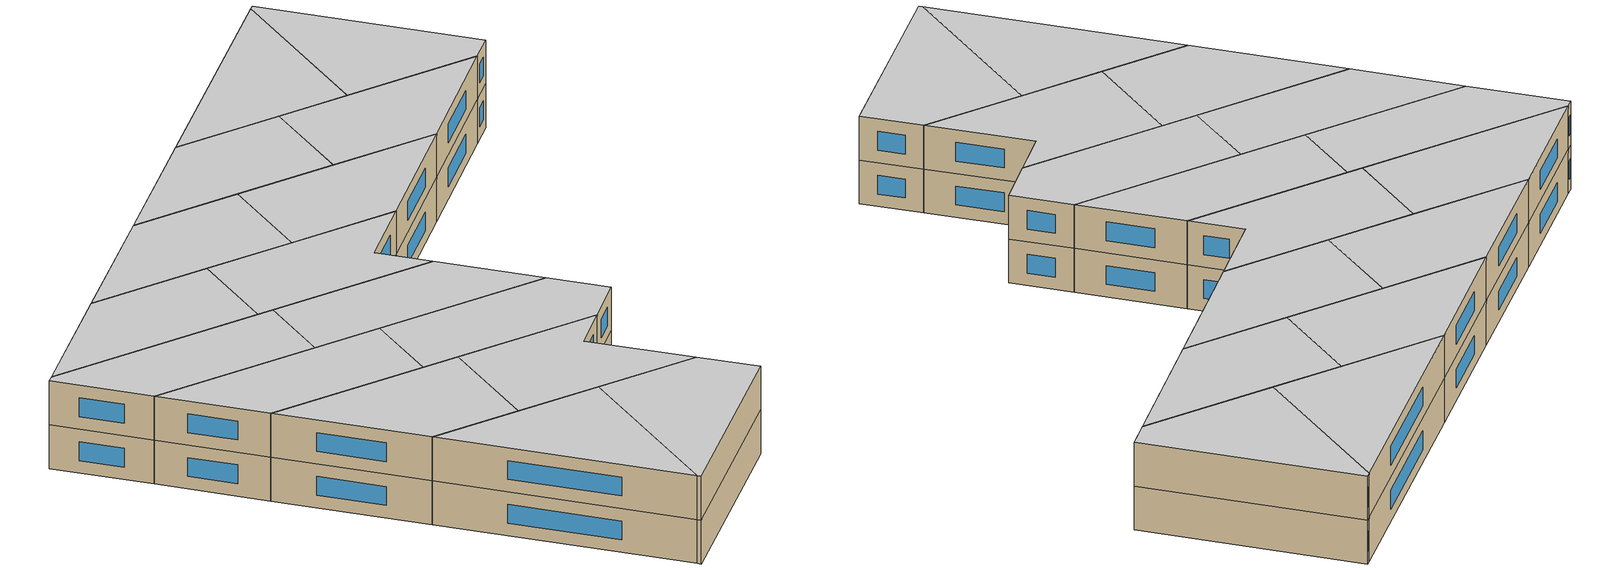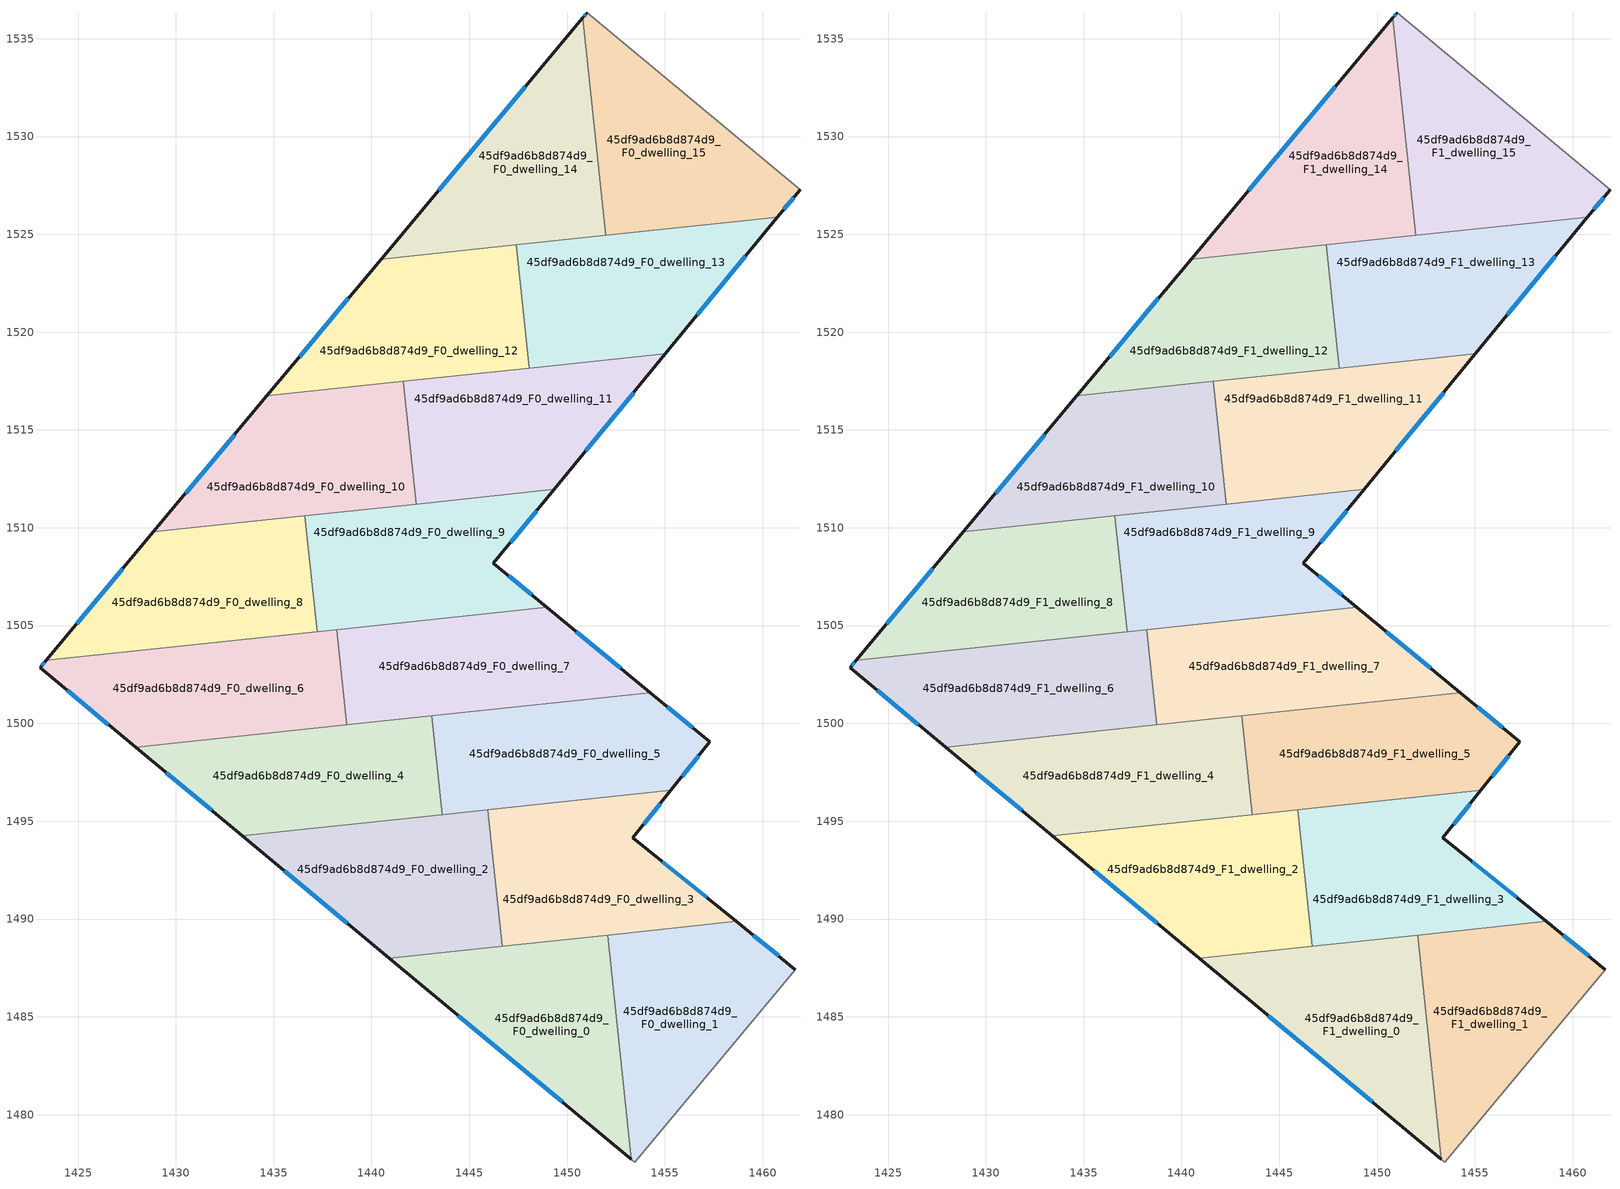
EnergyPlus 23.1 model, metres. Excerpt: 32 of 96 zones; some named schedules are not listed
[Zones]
45df9ad6b8d874d9_F0_dwelling_0
 floor ground (EU_floor_Construction): 1452.07,1489.18 1453.28,1477.71 1440.91,1488 z0
 wall outside (EU_wall_Construction): 1440.91,1488 1453.28,1477.71 z0:3
 wall to 45df9ad6b8d874d9_F0_dwelling_1 (EU_wall_Construction): 1453.28,1477.71 1452.07,1489.18 z0:3
 wall to 45df9ad6b8d874d9_F0_dwelling_2 (EU_wall_Construction): 1446.69,1488.61 1440.91,1488 z0:3
 wall to 45df9ad6b8d874d9_F0_dwelling_3 (EU_wall_Construction): 1452.07,1489.18 1446.69,1488.61 z0:3
 window (EU_Window_Construction): 1444.45,1485.06 1449.75,1480.65 z0.86:2.14
45df9ad6b8d874d9_F0_dwelling_1
 floor ground (EU_floor_Construction): 1461.67,1487.42 1453.46,1477.56 1453.28,1477.71 1452.07,1489.18 1458.65,1489.88 z0
 wall outside (EU_wall_Construction): 1461.67,1487.42 1458.65,1489.88 z0:3
 wall adiabatic (EU_wall_Construction): 1453.28,1477.71 1453.46,1477.56 1461.67,1487.42 z0:3
 wall to 45df9ad6b8d874d9_F0_dwelling_3 (EU_wall_Construction): 1458.65,1489.88 1452.07,1489.18 z0:3
 window (EU_Window_Construction): 1460.81,1488.12 1459.51,1489.17 z0.86:2.14
45df9ad6b8d874d9_F0_dwelling_10
 floor ground (EU_floor_Construction): 1441.63,1517.48 1442.3,1511.21 1428.85,1509.79 1434.66,1516.74 z0
 wall outside (EU_wall_Construction): 1434.66,1516.74 1428.85,1509.79 z0:3
 wall to 45df9ad6b8d874d9_F0_dwelling_11 (EU_wall_Construction): 1442.3,1511.21 1441.63,1517.48 z0:3
 wall to 45df9ad6b8d874d9_F0_dwelling_8 (EU_wall_Construction): 1428.85,1509.79 1436.59,1510.61 z0:3
 wall to 45df9ad6b8d874d9_F0_dwelling_12 (EU_wall_Construction): 1441.63,1517.48 1434.66,1516.74 z0:3
 wall to 45df9ad6b8d874d9_F0_dwelling_9 (EU_wall_Construction): 1436.59,1510.61 1442.3,1511.21 z0:3
 window (EU_Window_Construction): 1433,1514.75 1430.51,1511.78 z0.86:2.14
45df9ad6b8d874d9_F0_dwelling_11
 floor ground (EU_floor_Construction): 1455.02,1518.9 1449.33,1511.96 1442.3,1511.21 1441.63,1517.48 z0
 wall outside (EU_wall_Construction): 1449.33,1511.96 1455.02,1518.9 z0:3
 wall to 45df9ad6b8d874d9_F0_dwelling_9 (EU_wall_Construction): 1442.3,1511.21 1449.33,1511.96 z0:3
 wall to 45df9ad6b8d874d9_F0_dwelling_13 (EU_wall_Construction): 1455.02,1518.9 1448.06,1518.16 z0:3
 wall to 45df9ad6b8d874d9_F0_dwelling_12 (EU_wall_Construction): 1448.06,1518.16 1441.63,1517.48 z0:3
 window (EU_Window_Construction): 1450.96,1513.94 1453.4,1516.92 z0.86:2.14
45df9ad6b8d874d9_F0_dwelling_12
 floor ground (EU_floor_Construction): 1447.4,1524.46 1448.06,1518.16 1434.66,1516.74 1440.49,1523.73 z0
 wall outside (EU_wall_Construction): 1440.49,1523.73 1434.66,1516.74 z0:3
 wall to 45df9ad6b8d874d9_F0_dwelling_13 (EU_wall_Construction): 1448.06,1518.16 1447.4,1524.46 z0:3
 wall to 45df9ad6b8d874d9_F0_dwelling_14 (EU_wall_Construction): 1447.4,1524.46 1440.49,1523.73 z0:3
 window (EU_Window_Construction): 1438.82,1521.73 1436.32,1518.74 z0.86:2.14
45df9ad6b8d874d9_F0_dwelling_13
 floor ground (EU_floor_Construction): 1460.74,1525.87 1455.02,1518.9 1448.06,1518.16 1447.4,1524.46 z0
 wall outside (EU_wall_Construction): 1455.02,1518.9 1460.74,1525.87 z0:3
 wall to 45df9ad6b8d874d9_F0_dwelling_15 (EU_wall_Construction): 1460.74,1525.87 1451.98,1524.94 z0:3
 wall to 45df9ad6b8d874d9_F0_dwelling_14 (EU_wall_Construction): 1451.98,1524.94 1447.39,1524.46 z0:3
 window (EU_Window_Construction): 1456.66,1520.89 1459.11,1523.88 z0.86:2.14
45df9ad6b8d874d9_F0_dwelling_14
 floor ground (EU_floor_Construction): 1450.8,1536.08 1451.98,1524.94 1440.49,1523.73 z0
 wall outside (EU_wall_Construction): 1450.8,1536.08 1440.49,1523.73 z0:3
 wall to 45df9ad6b8d874d9_F0_dwelling_15 (EU_wall_Construction): 1451.98,1524.94 1450.8,1536.08 z0:3
 window (EU_Window_Construction): 1447.86,1532.55 1443.44,1527.25 z0.86:2.14
45df9ad6b8d874d9_F0_dwelling_15
 floor ground (EU_floor_Construction): 1461.91,1527.29 1460.74,1525.87 1451.98,1524.94 1450.8,1536.08 1451.02,1536.34 z0
 wall outside (EU_wall_Construction): 1451.02,1536.34 1450.8,1536.08 / 1460.74,1525.87 1461.91,1527.29 z0:3
 wall adiabatic (EU_wall_Construction): 1461.91,1527.29 1451.02,1536.34 z0:3
 window (EU_Window_Construction): 1450.96,1536.26 1450.87,1536.15 / 1461.08,1526.28 1461.57,1526.88 z0.86:2.14
45df9ad6b8d874d9_F0_dwelling_2
 floor ground (EU_floor_Construction): 1445.95,1495.59 1446.69,1488.61 1440.91,1488 1433.39,1494.25 z0
 wall outside (EU_wall_Construction): 1433.39,1494.25 1440.91,1488 z0:3
 wall to 45df9ad6b8d874d9_F0_dwelling_3 (EU_wall_Construction): 1446.69,1488.61 1445.95,1495.59 z0:3
 wall to 45df9ad6b8d874d9_F0_dwelling_4 (EU_wall_Construction): 1443.61,1495.34 1433.39,1494.25 z0:3
 wall to 45df9ad6b8d874d9_F0_dwelling_5 (EU_wall_Construction): 1445.95,1495.59 1443.61,1495.34 z0:3
 window (EU_Window_Construction): 1435.54,1492.47 1438.76,1489.79 z0.86:2.14
45df9ad6b8d874d9_F0_dwelling_3
 floor ground (EU_floor_Construction): 1455.31,1496.58 1453.36,1494.16 1458.65,1489.88 1446.69,1488.61 1445.95,1495.59 z0
 wall outside (EU_wall_Construction): 1458.65,1489.88 1453.36,1494.16 1455.31,1496.58 z0:3
 wall to 45df9ad6b8d874d9_F0_dwelling_5 (EU_wall_Construction): 1455.31,1496.58 1445.95,1495.59 z0:3
 window (EU_Window_Construction): 1457.14,1491.1 1454.87,1492.94 / 1453.92,1494.85 1454.75,1495.89 z0.86:2.14
45df9ad6b8d874d9_F0_dwelling_4
 floor ground (EU_floor_Construction): 1443.07,1500.38 1443.61,1495.34 1433.39,1494.25 1427.95,1498.78 z0
 wall outside (EU_wall_Construction): 1427.95,1498.78 1433.39,1494.25 z0:3
 wall to 45df9ad6b8d874d9_F0_dwelling_5 (EU_wall_Construction): 1443.61,1495.34 1443.07,1500.38 z0:3
 wall to 45df9ad6b8d874d9_F0_dwelling_6 (EU_wall_Construction): 1438.74,1499.92 1427.95,1498.78 z0:3
 wall to 45df9ad6b8d874d9_F0_dwelling_7 (EU_wall_Construction): 1443.07,1500.38 1438.74,1499.92 z0:3
 window (EU_Window_Construction): 1429.5,1497.49 1431.83,1495.55 z0.86:2.14
45df9ad6b8d874d9_F0_dwelling_5
 floor ground (EU_floor_Construction): 1457.3,1499.06 1455.31,1496.58 1443.61,1495.34 1443.07,1500.38 1454.26,1501.57 z0
 wall outside (EU_wall_Construction): 1455.31,1496.58 1457.3,1499.06 1454.26,1501.57 z0:3
 wall to 45df9ad6b8d874d9_F0_dwelling_7 (EU_wall_Construction): 1454.26,1501.57 1443.07,1500.38 z0:3
 window (EU_Window_Construction): 1456.43,1499.78 1455.13,1500.85 / 1455.88,1497.29 1456.73,1498.35 z0.86:2.14
45df9ad6b8d874d9_F0_dwelling_6
 floor ground (EU_floor_Construction): 1438.22,1504.79 1438.74,1499.92 1427.95,1498.78 1423.05,1502.85 1423.36,1503.22 z0
 wall outside (EU_wall_Construction): 1423.36,1503.22 1423.05,1502.85 1427.95,1498.78 z0:3
 wall to 45df9ad6b8d874d9_F0_dwelling_7 (EU_wall_Construction): 1438.74,1499.92 1438.22,1504.79 z0:3
 wall to 45df9ad6b8d874d9_F0_dwelling_8 (EU_wall_Construction): 1437.22,1504.69 1423.36,1503.22 z0:3
 wall to 45df9ad6b8d874d9_F0_dwelling_9 (EU_wall_Construction): 1438.22,1504.79 1437.22,1504.69 z0:3
 window (EU_Window_Construction): 1423.28,1503.11 1423.14,1502.96 / 1424.45,1501.69 1426.55,1499.94 z0.86:2.14
45df9ad6b8d874d9_F0_dwelling_7
 floor ground (EU_floor_Construction): 1454.26,1501.57 1438.74,1499.92 1438.22,1504.79 1448.97,1505.93 z0
 wall outside (EU_wall_Construction): 1454.26,1501.57 1448.97,1505.93 z0:3
 wall to 45df9ad6b8d874d9_F0_dwelling_9 (EU_wall_Construction): 1448.97,1505.93 1438.22,1504.79 z0:3
 window (EU_Window_Construction): 1452.75,1502.81 1450.48,1504.69 z0.86:2.14
45df9ad6b8d874d9_F0_dwelling_8
 floor ground (EU_floor_Construction): 1436.59,1510.61 1437.22,1504.69 1423.36,1503.22 1428.85,1509.79 z0
 wall outside (EU_wall_Construction): 1428.85,1509.79 1423.36,1503.22 z0:3
 wall to 45df9ad6b8d874d9_F0_dwelling_9 (EU_wall_Construction): 1437.22,1504.69 1436.59,1510.61 z0:3
 window (EU_Window_Construction): 1427.28,1507.91 1424.93,1505.1 z0.86:2.14
45df9ad6b8d874d9_F0_dwelling_9
 floor ground (EU_floor_Construction): 1449.33,1511.96 1446.23,1508.18 1448.97,1505.93 1437.22,1504.69 1436.59,1510.61 z0
 wall outside (EU_wall_Construction): 1448.97,1505.93 1446.23,1508.18 1449.33,1511.96 z0:3
 window (EU_Window_Construction): 1448.19,1506.58 1447.01,1507.54 / 1447.12,1509.26 1448.45,1510.88 z0.86:2.14
45df9ad6b8d874d9_F1_dwelling_0
 floor to 45df9ad6b8d874d9_F0_dwelling_0 (EU_floor_Construction): 1452.07,1489.18 1453.28,1477.71 1440.91,1488 z3
 wall outside (EU_wall_Construction): 1440.91,1488 1453.28,1477.71 z3:6
 wall to 45df9ad6b8d874d9_F1_dwelling_1 (EU_wall_Construction): 1453.28,1477.71 1452.07,1489.18 z3:6
 wall to 45df9ad6b8d874d9_F1_dwelling_2 (EU_wall_Construction): 1446.69,1488.61 1440.91,1488 z3:6
 wall to 45df9ad6b8d874d9_F1_dwelling_3 (EU_wall_Construction): 1452.07,1489.18 1446.69,1488.61 z3:6
 window (EU_Window_Construction): 1444.45,1485.06 1449.75,1480.65 z3.86:5.14
 ceiling to 45df9ad6b8d874d9_F2_dwelling_0 (EU_floor_Construction): 1453.28,1477.71 1452.07,1489.18 1440.91,1488 z6
45df9ad6b8d874d9_F1_dwelling_1
 floor to 45df9ad6b8d874d9_F0_dwelling_1 (EU_floor_Construction): 1461.67,1487.42 1453.46,1477.56 1453.28,1477.71 1452.07,1489.18 1458.65,1489.88 z3
 wall outside (EU_wall_Construction): 1461.67,1487.42 1458.65,1489.88 z3:6
 wall adiabatic (EU_wall_Construction): 1453.28,1477.71 1453.46,1477.56 1461.67,1487.42 z3:6
 wall to 45df9ad6b8d874d9_F1_dwelling_3 (EU_wall_Construction): 1458.65,1489.88 1452.07,1489.18 z3:6
 window (EU_Window_Construction): 1460.81,1488.12 1459.51,1489.17 z3.86:5.14
 ceiling to 45df9ad6b8d874d9_F2_dwelling_1 (EU_floor_Construction): 1453.46,1477.56 1461.67,1487.42 1458.65,1489.88 1452.07,1489.18 1453.28,1477.71 z6
45df9ad6b8d874d9_F1_dwelling_10
 floor to 45df9ad6b8d874d9_F0_dwelling_10 (EU_floor_Construction): 1441.63,1517.48 1442.3,1511.21 1428.85,1509.79 1434.66,1516.74 z3
 wall outside (EU_wall_Construction): 1434.66,1516.74 1428.85,1509.79 z3:6
 wall to 45df9ad6b8d874d9_F1_dwelling_11 (EU_wall_Construction): 1442.3,1511.21 1441.63,1517.48 z3:6
 wall to 45df9ad6b8d874d9_F1_dwelling_8 (EU_wall_Construction): 1428.85,1509.79 1436.59,1510.61 z3:6
 wall to 45df9ad6b8d874d9_F1_dwelling_12 (EU_wall_Construction): 1441.63,1517.48 1434.66,1516.74 z3:6
 wall to 45df9ad6b8d874d9_F1_dwelling_9 (EU_wall_Construction): 1436.59,1510.61 1442.3,1511.21 z3:6
 window (EU_Window_Construction): 1433,1514.75 1430.51,1511.78 z3.86:5.14
 ceiling to 45df9ad6b8d874d9_F2_dwelling_10 (EU_floor_Construction): 1442.3,1511.21 1441.63,1517.48 1434.66,1516.74 1428.85,1509.79 z6
45df9ad6b8d874d9_F1_dwelling_11
 floor to 45df9ad6b8d874d9_F0_dwelling_11 (EU_floor_Construction): 1455.02,1518.9 1449.33,1511.96 1442.3,1511.21 1441.63,1517.48 z3
 wall outside (EU_wall_Construction): 1449.33,1511.96 1455.02,1518.9 z3:6
 wall to 45df9ad6b8d874d9_F1_dwelling_9 (EU_wall_Construction): 1442.3,1511.21 1449.33,1511.96 z3:6
 wall to 45df9ad6b8d874d9_F1_dwelling_13 (EU_wall_Construction): 1455.02,1518.9 1448.06,1518.16 z3:6
 wall to 45df9ad6b8d874d9_F1_dwelling_12 (EU_wall_Construction): 1448.06,1518.16 1441.63,1517.48 z3:6
 window (EU_Window_Construction): 1450.96,1513.94 1453.4,1516.92 z3.86:5.14
 ceiling to 45df9ad6b8d874d9_F2_dwelling_11 (EU_floor_Construction): 1449.33,1511.96 1455.02,1518.9 1441.63,1517.48 1442.3,1511.21 z6
45df9ad6b8d874d9_F1_dwelling_12
 floor to 45df9ad6b8d874d9_F0_dwelling_12 (EU_floor_Construction): 1447.4,1524.46 1448.06,1518.16 1434.66,1516.74 1440.49,1523.73 z3
 wall outside (EU_wall_Construction): 1440.49,1523.73 1434.66,1516.74 z3:6
 wall to 45df9ad6b8d874d9_F1_dwelling_13 (EU_wall_Construction): 1448.06,1518.16 1447.4,1524.46 z3:6
 wall to 45df9ad6b8d874d9_F1_dwelling_14 (EU_wall_Construction): 1447.4,1524.46 1440.49,1523.73 z3:6
 window (EU_Window_Construction): 1438.82,1521.73 1436.32,1518.74 z3.86:5.14
 ceiling to 45df9ad6b8d874d9_F2_dwelling_12 (EU_floor_Construction): 1448.06,1518.16 1447.4,1524.46 1440.49,1523.73 1434.66,1516.74 z6
45df9ad6b8d874d9_F1_dwelling_13
 floor to 45df9ad6b8d874d9_F0_dwelling_13 (EU_floor_Construction): 1460.74,1525.87 1455.02,1518.9 1448.06,1518.16 1447.4,1524.46 z3
 wall outside (EU_wall_Construction): 1455.02,1518.9 1460.74,1525.87 z3:6
 wall to 45df9ad6b8d874d9_F1_dwelling_15 (EU_wall_Construction): 1460.74,1525.87 1451.98,1524.94 z3:6
 wall to 45df9ad6b8d874d9_F1_dwelling_14 (EU_wall_Construction): 1451.98,1524.94 1447.39,1524.46 z3:6
 window (EU_Window_Construction): 1456.66,1520.89 1459.11,1523.88 z3.86:5.14
 ceiling to 45df9ad6b8d874d9_F2_dwelling_13 (EU_floor_Construction): 1455.02,1518.9 1460.74,1525.87 1447.4,1524.46 1448.06,1518.16 z6
45df9ad6b8d874d9_F1_dwelling_14
 floor to 45df9ad6b8d874d9_F0_dwelling_14 (EU_floor_Construction): 1450.8,1536.08 1451.98,1524.94 1440.49,1523.73 z3
 wall outside (EU_wall_Construction): 1450.8,1536.08 1440.49,1523.73 z3:6
 wall to 45df9ad6b8d874d9_F1_dwelling_15 (EU_wall_Construction): 1451.98,1524.94 1450.8,1536.08 z3:6
 window (EU_Window_Construction): 1447.86,1532.55 1443.44,1527.25 z3.86:5.14
 ceiling to 45df9ad6b8d874d9_F2_dwelling_14 (EU_floor_Construction): 1451.98,1524.94 1450.8,1536.08 1440.49,1523.73 z6
45df9ad6b8d874d9_F1_dwelling_15
 floor to 45df9ad6b8d874d9_F0_dwelling_15 (EU_floor_Construction): 1461.91,1527.29 1460.74,1525.87 1451.98,1524.94 1450.8,1536.08 1451.02,1536.34 z3
 wall outside (EU_wall_Construction): 1451.02,1536.34 1450.8,1536.08 / 1460.74,1525.87 1461.91,1527.29 z3:6
 wall adiabatic (EU_wall_Construction): 1461.91,1527.29 1451.02,1536.34 z3:6
 window (EU_Window_Construction): 1450.96,1536.26 1450.87,1536.15 / 1461.08,1526.28 1461.57,1526.88 z3.86:5.14
 ceiling to 45df9ad6b8d874d9_F2_dwelling_15 (EU_floor_Construction): 1460.74,1525.87 1461.91,1527.29 1451.02,1536.34 1450.8,1536.08 1451.98,1524.94 z6
45df9ad6b8d874d9_F1_dwelling_2
 floor to 45df9ad6b8d874d9_F0_dwelling_2 (EU_floor_Construction): 1445.95,1495.59 1446.69,1488.61 1440.91,1488 1433.39,1494.25 z3
 wall outside (EU_wall_Construction): 1433.39,1494.25 1440.91,1488 z3:6
 wall to 45df9ad6b8d874d9_F1_dwelling_3 (EU_wall_Construction): 1446.69,1488.61 1445.95,1495.59 z3:6
 wall to 45df9ad6b8d874d9_F1_dwelling_4 (EU_wall_Construction): 1443.61,1495.34 1433.39,1494.25 z3:6
 wall to 45df9ad6b8d874d9_F1_dwelling_5 (EU_wall_Construction): 1445.95,1495.59 1443.61,1495.34 z3:6
 window (EU_Window_Construction): 1435.54,1492.47 1438.76,1489.79 z3.86:5.14
 ceiling to 45df9ad6b8d874d9_F2_dwelling_2 (EU_floor_Construction): 1446.69,1488.61 1445.95,1495.59 1433.39,1494.25 1440.91,1488 z6
45df9ad6b8d874d9_F1_dwelling_3
 floor to 45df9ad6b8d874d9_F0_dwelling_3 (EU_floor_Construction): 1455.31,1496.58 1453.36,1494.16 1458.65,1489.88 1446.69,1488.61 1445.95,1495.59 z3
 wall outside (EU_wall_Construction): 1458.65,1489.88 1453.36,1494.16 1455.31,1496.58 z3:6
 wall to 45df9ad6b8d874d9_F1_dwelling_5 (EU_wall_Construction): 1455.31,1496.58 1445.95,1495.59 z3:6
 window (EU_Window_Construction): 1457.14,1491.1 1454.87,1492.94 / 1453.92,1494.85 1454.75,1495.89 z3.86:5.14
 ceiling to 45df9ad6b8d874d9_F2_dwelling_3 (EU_floor_Construction): 1458.65,1489.88 1453.36,1494.16 1455.31,1496.58 1445.95,1495.59 1446.69,1488.61 z6
45df9ad6b8d874d9_F1_dwelling_4
 floor to 45df9ad6b8d874d9_F0_dwelling_4 (EU_floor_Construction): 1443.07,1500.38 1443.61,1495.34 1433.39,1494.25 1427.95,1498.78 z3
 wall outside (EU_wall_Construction): 1427.95,1498.78 1433.39,1494.25 z3:6
 wall to 45df9ad6b8d874d9_F1_dwelling_5 (EU_wall_Construction): 1443.61,1495.34 1443.07,1500.38 z3:6
 wall to 45df9ad6b8d874d9_F1_dwelling_6 (EU_wall_Construction): 1438.74,1499.92 1427.95,1498.78 z3:6
 wall to 45df9ad6b8d874d9_F1_dwelling_7 (EU_wall_Construction): 1443.07,1500.38 1438.74,1499.92 z3:6
 window (EU_Window_Construction): 1429.5,1497.49 1431.83,1495.55 z3.86:5.14
 ceiling to 45df9ad6b8d874d9_F2_dwelling_4 (EU_floor_Construction): 1443.61,1495.34 1443.07,1500.38 1427.95,1498.78 1433.39,1494.25 z6
45df9ad6b8d874d9_F1_dwelling_5
 floor to 45df9ad6b8d874d9_F0_dwelling_5 (EU_floor_Construction): 1457.3,1499.06 1455.31,1496.58 1443.61,1495.34 1443.07,1500.38 1454.26,1501.57 z3
 wall outside (EU_wall_Construction): 1455.31,1496.58 1457.3,1499.06 1454.26,1501.57 z3:6
 wall to 45df9ad6b8d874d9_F1_dwelling_7 (EU_wall_Construction): 1454.26,1501.57 1443.07,1500.38 z3:6
 window (EU_Window_Construction): 1456.43,1499.78 1455.13,1500.85 / 1455.88,1497.29 1456.73,1498.35 z3.86:5.14
 ceiling to 45df9ad6b8d874d9_F2_dwelling_5 (EU_floor_Construction): 1455.31,1496.58 1457.3,1499.06 1454.26,1501.57 1443.07,1500.38 1443.61,1495.34 z6
45df9ad6b8d874d9_F1_dwelling_6
 floor to 45df9ad6b8d874d9_F0_dwelling_6 (EU_floor_Construction): 1438.22,1504.79 1438.74,1499.92 1427.95,1498.78 1423.05,1502.85 1423.36,1503.22 z3
 wall outside (EU_wall_Construction): 1423.36,1503.22 1423.05,1502.85 1427.95,1498.78 z3:6
 wall to 45df9ad6b8d874d9_F1_dwelling_7 (EU_wall_Construction): 1438.74,1499.92 1438.22,1504.79 z3:6
 wall to 45df9ad6b8d874d9_F1_dwelling_8 (EU_wall_Construction): 1437.22,1504.69 1423.36,1503.22 z3:6
 wall to 45df9ad6b8d874d9_F1_dwelling_9 (EU_wall_Construction): 1438.22,1504.79 1437.22,1504.69 z3:6
 window (EU_Window_Construction): 1423.28,1503.11 1423.14,1502.96 / 1424.45,1501.69 1426.55,1499.94 z3.86:5.14
 ceiling to 45df9ad6b8d874d9_F2_dwelling_6 (EU_floor_Construction): 1438.74,1499.92 1438.22,1504.79 1423.36,1503.22 1423.05,1502.85 1427.95,1498.78 z6
45df9ad6b8d874d9_F1_dwelling_7
 floor to 45df9ad6b8d874d9_F0_dwelling_7 (EU_floor_Construction): 1454.26,1501.57 1438.74,1499.92 1438.22,1504.79 1448.97,1505.93 z3
 wall outside (EU_wall_Construction): 1454.26,1501.57 1448.97,1505.93 z3:6
 wall to 45df9ad6b8d874d9_F1_dwelling_9 (EU_wall_Construction): 1448.97,1505.93 1438.22,1504.79 z3:6
 window (EU_Window_Construction): 1452.75,1502.81 1450.48,1504.69 z3.86:5.14
 ceiling to 45df9ad6b8d874d9_F2_dwelling_7 (EU_floor_Construction): 1454.26,1501.57 1448.97,1505.93 1438.22,1504.79 1438.74,1499.92 z6
45df9ad6b8d874d9_F1_dwelling_8
 floor to 45df9ad6b8d874d9_F0_dwelling_8 (EU_floor_Construction): 1436.59,1510.61 1437.22,1504.69 1423.36,1503.22 1428.85,1509.79 z3
 wall outside (EU_wall_Construction): 1428.85,1509.79 1423.36,1503.22 z3:6
 wall to 45df9ad6b8d874d9_F1_dwelling_9 (EU_wall_Construction): 1437.22,1504.69 1436.59,1510.61 z3:6
 window (EU_Window_Construction): 1427.28,1507.91 1424.93,1505.1 z3.86:5.14
 ceiling to 45df9ad6b8d874d9_F2_dwelling_8 (EU_floor_Construction): 1437.22,1504.69 1436.59,1510.61 1428.85,1509.79 1423.36,1503.22 z6
45df9ad6b8d874d9_F1_dwelling_9
 floor to 45df9ad6b8d874d9_F0_dwelling_9 (EU_floor_Construction): 1449.33,1511.96 1446.23,1508.18 1448.97,1505.93 1437.22,1504.69 1436.59,1510.61 z3
 wall outside (EU_wall_Construction): 1448.97,1505.93 1446.23,1508.18 1449.33,1511.96 z3:6
 window (EU_Window_Construction): 1448.19,1506.58 1447.01,1507.54 / 1447.12,1509.26 1448.45,1510.88 z3.86:5.14
 ceiling to 45df9ad6b8d874d9_F2_dwelling_9 (EU_floor_Construction): 1448.97,1505.93 1446.23,1508.18 1449.33,1511.96 1436.59,1510.61 1437.22,1504.69 z6
[Building]
EU S2 Campaign: North Axis=0; Terrain=City; Solar Distribution=FullExterior
[Site:Location]
Helsinki-Vantaa.AP: Latitude=60.317; Longitude=24.963; Time Zone=2; Elevation=54.6
[SizingPeriod:WeatherFileDays]
AnnualSizingPeriod: Begin Month=1; Begin Day of Month=1; End Month=12; End Day of Month=31; Day of Week for Start Day=Monday; Use Weather File Daylight Saving Period=No; Use Weather File Rain and Snow Indicators=No
[MATERIAL]
EU_InternalMass_Material: Roughness=MediumRough; Thickness=0.1; Conductivity=1; Density=1800; Specific Heat=900; Thermal Absorptance=0.9; Solar Absorptance=0.7; Visible Absorptance=0.7
[MATERIAL:NOMASS] Roughness=MediumRough; Thermal Absorptance=0.9; Solar Absorptance=0.7; Visible Absorptance=0.7
Name | Thermal Resistance
EU_wall_NoMass | 1.10183
EU_floor_NoMass | 1.70606
[WINDOWMATERIAL:SIMPLEGLAZINGSYSTEM]
EU_Window_SimpleGlazing: UFactor=3.11035; Solar Heat Gain Coefficient=0.8; Visible Transmittance=0.8
[CONSTRUCTION]
EU_wall_Construction: EU_wall_NoMass
EU_floor_Construction: EU_floor_NoMass
EU_Window_Construction: EU_Window_SimpleGlazing
EU_InternalMass_Construction: EU_InternalMass_Material
[ZONE] Type=1; Multiplier=1; Ceiling Height=autocalculate; Floor Area=autocalculate; Part of Total Floor Area=Yes
Name | Volume
45df9ad6b8d874d9_F0_dwelling_0; 45df9ad6b8d874d9_F1_dwelling_0; 45df9ad6b8d874d9_F0_dwelling_3; 45df9ad6b8d874d9_F1_dwelling_3 | 194.022
45df9ad6b8d874d9_F0_dwelling_1; 45df9ad6b8d874d9_F1_dwelling_1 | 194.042
45df9ad6b8d874d9_F0_dwelling_10; 45df9ad6b8d874d9_F1_dwelling_10 | 194.039
45df9ad6b8d874d9_F0_dwelling_11; 45df9ad6b8d874d9_F1_dwelling_11; 45df9ad6b8d874d9_F0_dwelling_7; 45df9ad6b8d874d9_F1_dwelling_7 | 194.037
45df9ad6b8d874d9_F0_dwelling_12; 45df9ad6b8d874d9_F1_dwelling_12; 45df9ad6b8d874d9_F0_dwelling_15; 45df9ad6b8d874d9_F1_dwelling_15 | 194.016
45df9ad6b8d874d9_F0_dwelling_13; 45df9ad6b8d874d9_F1_dwelling_13 | 194.015
45df9ad6b8d874d9_F0_dwelling_14; 45df9ad6b8d874d9_F1_dwelling_14 | 194.029
45df9ad6b8d874d9_F0_dwelling_2; 45df9ad6b8d874d9_F1_dwelling_2; 45df9ad6b8d874d9_F0_dwelling_9; 45df9ad6b8d874d9_F1_dwelling_9 | 194.027
45df9ad6b8d874d9_F0_dwelling_4; 45df9ad6b8d874d9_F1_dwelling_4 | 193.997
45df9ad6b8d874d9_F0_dwelling_5; 45df9ad6b8d874d9_F1_dwelling_5 | 194
45df9ad6b8d874d9_F0_dwelling_6; 45df9ad6b8d874d9_F1_dwelling_6 | 194.043
45df9ad6b8d874d9_F0_dwelling_8; 45df9ad6b8d874d9_F1_dwelling_8 | 194.026
[INTERNALMASS] Construction=EU_InternalMass_Construction
Name | Zone or ZoneList | Surface Area
45df9ad6b8d874d9_F0_dwelling_0_EU_InternalMass | 45df9ad6b8d874d9_F0_dwelling_0 | 64.6739
45df9ad6b8d874d9_F0_dwelling_1_EU_InternalMass | 45df9ad6b8d874d9_F0_dwelling_1 | 64.6767
45df9ad6b8d874d9_F0_dwelling_2_EU_InternalMass | 45df9ad6b8d874d9_F0_dwelling_2 | 64.676
45df9ad6b8d874d9_F0_dwelling_3_EU_InternalMass | 45df9ad6b8d874d9_F0_dwelling_3 | 64.6741
45df9ad6b8d874d9_F0_dwelling_4_EU_InternalMass | 45df9ad6b8d874d9_F0_dwelling_4 | 64.667
45df9ad6b8d874d9_F0_dwelling_5_EU_InternalMass | 45df9ad6b8d874d9_F0_dwelling_5 | 64.6669
45df9ad6b8d874d9_F0_dwelling_6_EU_InternalMass | 45df9ad6b8d874d9_F0_dwelling_6 | 64.6805
45df9ad6b8d874d9_F0_dwelling_7_EU_InternalMass | 45df9ad6b8d874d9_F0_dwelling_7 | 64.6793
45df9ad6b8d874d9_F0_dwelling_8_EU_InternalMass | 45df9ad6b8d874d9_F0_dwelling_8 | 64.676
45df9ad6b8d874d9_F0_dwelling_9_EU_InternalMass | 45df9ad6b8d874d9_F0_dwelling_9 | 64.6752
45df9ad6b8d874d9_F0_dwelling_10_EU_InternalMass | 45df9ad6b8d874d9_F0_dwelling_10 | 64.6804
45df9ad6b8d874d9_F0_dwelling_11_EU_InternalMass | 45df9ad6b8d874d9_F0_dwelling_11 | 64.6777
45df9ad6b8d874d9_F0_dwelling_12_EU_InternalMass | 45df9ad6b8d874d9_F0_dwelling_12 | 64.6696
45df9ad6b8d874d9_F0_dwelling_13_EU_InternalMass | 45df9ad6b8d874d9_F0_dwelling_13 | 64.6709
45df9ad6b8d874d9_F0_dwelling_14_EU_InternalMass | 45df9ad6b8d874d9_F0_dwelling_14 | 64.6709
45df9ad6b8d874d9_F0_dwelling_15_EU_InternalMass | 45df9ad6b8d874d9_F0_dwelling_15 | 64.6745
45df9ad6b8d874d9_F1_dwelling_0_EU_InternalMass | 45df9ad6b8d874d9_F1_dwelling_0 | 64.6739
45df9ad6b8d874d9_F1_dwelling_1_EU_InternalMass | 45df9ad6b8d874d9_F1_dwelling_1 | 64.6767
45df9ad6b8d874d9_F1_dwelling_2_EU_InternalMass | 45df9ad6b8d874d9_F1_dwelling_2 | 64.676
45df9ad6b8d874d9_F1_dwelling_3_EU_InternalMass | 45df9ad6b8d874d9_F1_dwelling_3 | 64.6741
45df9ad6b8d874d9_F1_dwelling_4_EU_InternalMass | 45df9ad6b8d874d9_F1_dwelling_4 | 64.667
45df9ad6b8d874d9_F1_dwelling_5_EU_InternalMass | 45df9ad6b8d874d9_F1_dwelling_5 | 64.6669
45df9ad6b8d874d9_F1_dwelling_6_EU_InternalMass | 45df9ad6b8d874d9_F1_dwelling_6 | 64.6805
45df9ad6b8d874d9_F1_dwelling_7_EU_InternalMass | 45df9ad6b8d874d9_F1_dwelling_7 | 64.6793
45df9ad6b8d874d9_F1_dwelling_8_EU_InternalMass | 45df9ad6b8d874d9_F1_dwelling_8 | 64.676
45df9ad6b8d874d9_F1_dwelling_9_EU_InternalMass | 45df9ad6b8d874d9_F1_dwelling_9 | 64.6752
45df9ad6b8d874d9_F1_dwelling_10_EU_InternalMass | 45df9ad6b8d874d9_F1_dwelling_10 | 64.6804
45df9ad6b8d874d9_F1_dwelling_11_EU_InternalMass | 45df9ad6b8d874d9_F1_dwelling_11 | 64.6777
45df9ad6b8d874d9_F1_dwelling_12_EU_InternalMass | 45df9ad6b8d874d9_F1_dwelling_12 | 64.6696
45df9ad6b8d874d9_F1_dwelling_13_EU_InternalMass | 45df9ad6b8d874d9_F1_dwelling_13 | 64.6709
45df9ad6b8d874d9_F1_dwelling_14_EU_InternalMass | 45df9ad6b8d874d9_F1_dwelling_14 | 64.6709
45df9ad6b8d874d9_F1_dwelling_15_EU_InternalMass | 45df9ad6b8d874d9_F1_dwelling_15 | 64.6745
[OTHEREQUIPMENT] Fuel Type=Electricity; Design Level Calculation Method=Watts/Area; Power per Zone Floor Area=1; Fraction Latent=0; Fraction Radiant=0; Fraction Lost=0; Carbon Dioxide Generation Rate=0; EndUse Subcategory=EU_Step8_InternalGains
Name | Zone or ZoneList or Space or SpaceList | Schedule
EU_Step8_InternalGain_45df9ad6b8d874d9_F0_dwelling_0_f000 | 45df9ad6b8d874d9_F0_dwelling_0 | EU_Step8_GainSchedule_45df9ad6b8d874d9_F0_dwelling_0_f000
EU_Step8_InternalGain_45df9ad6b8d874d9_F0_dwelling_1_f000 | 45df9ad6b8d874d9_F0_dwelling_1 | EU_Step8_GainSchedule_45df9ad6b8d874d9_F0_dwelling_1_f000
EU_Step8_InternalGain_45df9ad6b8d874d9_F0_dwelling_2_f000 | 45df9ad6b8d874d9_F0_dwelling_2 | EU_Step8_GainSchedule_45df9ad6b8d874d9_F0_dwelling_2_f000
EU_Step8_InternalGain_45df9ad6b8d874d9_F0_dwelling_3_f000 | 45df9ad6b8d874d9_F0_dwelling_3 | EU_Step8_GainSchedule_45df9ad6b8d874d9_F0_dwelling_3_f000
EU_Step8_InternalGain_45df9ad6b8d874d9_F0_dwelling_4_f000 | 45df9ad6b8d874d9_F0_dwelling_4 | EU_Step8_GainSchedule_45df9ad6b8d874d9_F0_dwelling_4_f000
EU_Step8_InternalGain_45df9ad6b8d874d9_F0_dwelling_5_f000 | 45df9ad6b8d874d9_F0_dwelling_5 | EU_Step8_GainSchedule_45df9ad6b8d874d9_F0_dwelling_5_f000
EU_Step8_InternalGain_45df9ad6b8d874d9_F0_dwelling_6_f000 | 45df9ad6b8d874d9_F0_dwelling_6 | EU_Step8_GainSchedule_45df9ad6b8d874d9_F0_dwelling_6_f000
EU_Step8_InternalGain_45df9ad6b8d874d9_F0_dwelling_7_f000 | 45df9ad6b8d874d9_F0_dwelling_7 | EU_Step8_GainSchedule_45df9ad6b8d874d9_F0_dwelling_7_f000
EU_Step8_InternalGain_45df9ad6b8d874d9_F0_dwelling_8_f000 | 45df9ad6b8d874d9_F0_dwelling_8 | EU_Step8_GainSchedule_45df9ad6b8d874d9_F0_dwelling_8_f000
EU_Step8_InternalGain_45df9ad6b8d874d9_F0_dwelling_9_f000 | 45df9ad6b8d874d9_F0_dwelling_9 | EU_Step8_GainSchedule_45df9ad6b8d874d9_F0_dwelling_9_f000
EU_Step8_InternalGain_45df9ad6b8d874d9_F0_dwelling_10_f000 | 45df9ad6b8d874d9_F0_dwelling_10 | EU_Step8_GainSchedule_45df9ad6b8d874d9_F0_dwelling_10_f000
EU_Step8_InternalGain_45df9ad6b8d874d9_F0_dwelling_11_f000 | 45df9ad6b8d874d9_F0_dwelling_11 | EU_Step8_GainSchedule_45df9ad6b8d874d9_F0_dwelling_11_f000
EU_Step8_InternalGain_45df9ad6b8d874d9_F0_dwelling_12_f000 | 45df9ad6b8d874d9_F0_dwelling_12 | EU_Step8_GainSchedule_45df9ad6b8d874d9_F0_dwelling_12_f000
EU_Step8_InternalGain_45df9ad6b8d874d9_F0_dwelling_13_f000 | 45df9ad6b8d874d9_F0_dwelling_13 | EU_Step8_GainSchedule_45df9ad6b8d874d9_F0_dwelling_13_f000
EU_Step8_InternalGain_45df9ad6b8d874d9_F0_dwelling_14_f000 | 45df9ad6b8d874d9_F0_dwelling_14 | EU_Step8_GainSchedule_45df9ad6b8d874d9_F0_dwelling_14_f000
EU_Step8_InternalGain_45df9ad6b8d874d9_F0_dwelling_15_f000 | 45df9ad6b8d874d9_F0_dwelling_15 | EU_Step8_GainSchedule_45df9ad6b8d874d9_F0_dwelling_15_f000
EU_Step8_InternalGain_45df9ad6b8d874d9_F1_dwelling_0_f000 | 45df9ad6b8d874d9_F1_dwelling_0 | EU_Step8_GainSchedule_45df9ad6b8d874d9_F1_dwelling_0_f000
EU_Step8_InternalGain_45df9ad6b8d874d9_F1_dwelling_1_f000 | 45df9ad6b8d874d9_F1_dwelling_1 | EU_Step8_GainSchedule_45df9ad6b8d874d9_F1_dwelling_1_f000
EU_Step8_InternalGain_45df9ad6b8d874d9_F1_dwelling_2_f000 | 45df9ad6b8d874d9_F1_dwelling_2 | EU_Step8_GainSchedule_45df9ad6b8d874d9_F1_dwelling_2_f000
EU_Step8_InternalGain_45df9ad6b8d874d9_F1_dwelling_3_f000 | 45df9ad6b8d874d9_F1_dwelling_3 | EU_Step8_GainSchedule_45df9ad6b8d874d9_F1_dwelling_3_f000
EU_Step8_InternalGain_45df9ad6b8d874d9_F1_dwelling_4_f000 | 45df9ad6b8d874d9_F1_dwelling_4 | EU_Step8_GainSchedule_45df9ad6b8d874d9_F1_dwelling_4_f000
EU_Step8_InternalGain_45df9ad6b8d874d9_F1_dwelling_5_f000 | 45df9ad6b8d874d9_F1_dwelling_5 | EU_Step8_GainSchedule_45df9ad6b8d874d9_F1_dwelling_5_f000
EU_Step8_InternalGain_45df9ad6b8d874d9_F1_dwelling_6_f000 | 45df9ad6b8d874d9_F1_dwelling_6 | EU_Step8_GainSchedule_45df9ad6b8d874d9_F1_dwelling_6_f000
EU_Step8_InternalGain_45df9ad6b8d874d9_F1_dwelling_7_f000 | 45df9ad6b8d874d9_F1_dwelling_7 | EU_Step8_GainSchedule_45df9ad6b8d874d9_F1_dwelling_7_f000
EU_Step8_InternalGain_45df9ad6b8d874d9_F1_dwelling_8_f000 | 45df9ad6b8d874d9_F1_dwelling_8 | EU_Step8_GainSchedule_45df9ad6b8d874d9_F1_dwelling_8_f000
EU_Step8_InternalGain_45df9ad6b8d874d9_F1_dwelling_9_f000 | 45df9ad6b8d874d9_F1_dwelling_9 | EU_Step8_GainSchedule_45df9ad6b8d874d9_F1_dwelling_9_f000
EU_Step8_InternalGain_45df9ad6b8d874d9_F1_dwelling_10_f000 | 45df9ad6b8d874d9_F1_dwelling_10 | EU_Step8_GainSchedule_45df9ad6b8d874d9_F1_dwelling_10_f000
EU_Step8_InternalGain_45df9ad6b8d874d9_F1_dwelling_11_f000 | 45df9ad6b8d874d9_F1_dwelling_11 | EU_Step8_GainSchedule_45df9ad6b8d874d9_F1_dwelling_11_f000
EU_Step8_InternalGain_45df9ad6b8d874d9_F1_dwelling_12_f000 | 45df9ad6b8d874d9_F1_dwelling_12 | EU_Step8_GainSchedule_45df9ad6b8d874d9_F1_dwelling_12_f000
EU_Step8_InternalGain_45df9ad6b8d874d9_F1_dwelling_13_f000 | 45df9ad6b8d874d9_F1_dwelling_13 | EU_Step8_GainSchedule_45df9ad6b8d874d9_F1_dwelling_13_f000
EU_Step8_InternalGain_45df9ad6b8d874d9_F1_dwelling_14_f000 | 45df9ad6b8d874d9_F1_dwelling_14 | EU_Step8_GainSchedule_45df9ad6b8d874d9_F1_dwelling_14_f000
EU_Step8_InternalGain_45df9ad6b8d874d9_F1_dwelling_15_f000 | 45df9ad6b8d874d9_F1_dwelling_15 | EU_Step8_GainSchedule_45df9ad6b8d874d9_F1_dwelling_15_f000
[ZONEVENTILATION:DESIGNFLOWRATE] Schedule=EU_AlwaysOn; Design Flow Rate Calculation Method=AirChanges/Hour; Air Changes per Hour=0.756316; Ventilation Type=Natural; Fan Pressure Rise=0; Fan Total Efficiency=1; Constant Term Coefficient=1; Temperature Term Coefficient=0; Velocity Term Coefficient=0; Velocity Squared Term Coefficient=0; Minimum Indoor Temperature=-100; Maximum Indoor Temperature=100; Delta Temperature=-100; Minimum Outdoor Temperature=-100; Maximum Outdoor Temperature=100; Maximum Wind Speed=40
Name | Zone or ZoneList or Space or SpaceList
EU_ConstantAir_45df9ad6b8d874d9_F0_dwelling_0 | 45df9ad6b8d874d9_F0_dwelling_0
EU_ConstantAir_45df9ad6b8d874d9_F0_dwelling_1 | 45df9ad6b8d874d9_F0_dwelling_1
EU_ConstantAir_45df9ad6b8d874d9_F0_dwelling_2 | 45df9ad6b8d874d9_F0_dwelling_2
EU_ConstantAir_45df9ad6b8d874d9_F0_dwelling_3 | 45df9ad6b8d874d9_F0_dwelling_3
EU_ConstantAir_45df9ad6b8d874d9_F0_dwelling_4 | 45df9ad6b8d874d9_F0_dwelling_4
EU_ConstantAir_45df9ad6b8d874d9_F0_dwelling_5 | 45df9ad6b8d874d9_F0_dwelling_5
EU_ConstantAir_45df9ad6b8d874d9_F0_dwelling_6 | 45df9ad6b8d874d9_F0_dwelling_6
EU_ConstantAir_45df9ad6b8d874d9_F0_dwelling_7 | 45df9ad6b8d874d9_F0_dwelling_7
EU_ConstantAir_45df9ad6b8d874d9_F0_dwelling_8 | 45df9ad6b8d874d9_F0_dwelling_8
EU_ConstantAir_45df9ad6b8d874d9_F0_dwelling_9 | 45df9ad6b8d874d9_F0_dwelling_9
EU_ConstantAir_45df9ad6b8d874d9_F0_dwelling_10 | 45df9ad6b8d874d9_F0_dwelling_10
EU_ConstantAir_45df9ad6b8d874d9_F0_dwelling_11 | 45df9ad6b8d874d9_F0_dwelling_11
EU_ConstantAir_45df9ad6b8d874d9_F0_dwelling_12 | 45df9ad6b8d874d9_F0_dwelling_12
EU_ConstantAir_45df9ad6b8d874d9_F0_dwelling_13 | 45df9ad6b8d874d9_F0_dwelling_13
EU_ConstantAir_45df9ad6b8d874d9_F0_dwelling_14 | 45df9ad6b8d874d9_F0_dwelling_14
EU_ConstantAir_45df9ad6b8d874d9_F0_dwelling_15 | 45df9ad6b8d874d9_F0_dwelling_15
EU_ConstantAir_45df9ad6b8d874d9_F1_dwelling_0 | 45df9ad6b8d874d9_F1_dwelling_0
EU_ConstantAir_45df9ad6b8d874d9_F1_dwelling_1 | 45df9ad6b8d874d9_F1_dwelling_1
EU_ConstantAir_45df9ad6b8d874d9_F1_dwelling_2 | 45df9ad6b8d874d9_F1_dwelling_2
EU_ConstantAir_45df9ad6b8d874d9_F1_dwelling_3 | 45df9ad6b8d874d9_F1_dwelling_3
EU_ConstantAir_45df9ad6b8d874d9_F1_dwelling_4 | 45df9ad6b8d874d9_F1_dwelling_4
EU_ConstantAir_45df9ad6b8d874d9_F1_dwelling_5 | 45df9ad6b8d874d9_F1_dwelling_5
EU_ConstantAir_45df9ad6b8d874d9_F1_dwelling_6 | 45df9ad6b8d874d9_F1_dwelling_6
EU_ConstantAir_45df9ad6b8d874d9_F1_dwelling_7 | 45df9ad6b8d874d9_F1_dwelling_7
EU_ConstantAir_45df9ad6b8d874d9_F1_dwelling_8 | 45df9ad6b8d874d9_F1_dwelling_8
EU_ConstantAir_45df9ad6b8d874d9_F1_dwelling_9 | 45df9ad6b8d874d9_F1_dwelling_9
EU_ConstantAir_45df9ad6b8d874d9_F1_dwelling_10 | 45df9ad6b8d874d9_F1_dwelling_10
EU_ConstantAir_45df9ad6b8d874d9_F1_dwelling_11 | 45df9ad6b8d874d9_F1_dwelling_11
EU_ConstantAir_45df9ad6b8d874d9_F1_dwelling_12 | 45df9ad6b8d874d9_F1_dwelling_12
EU_ConstantAir_45df9ad6b8d874d9_F1_dwelling_13 | 45df9ad6b8d874d9_F1_dwelling_13
EU_ConstantAir_45df9ad6b8d874d9_F1_dwelling_14 | 45df9ad6b8d874d9_F1_dwelling_14
EU_ConstantAir_45df9ad6b8d874d9_F1_dwelling_15 | 45df9ad6b8d874d9_F1_dwelling_15
[HVACTEMPLATE:ZONE:IDEALLOADSAIRSYSTEM] System Availability Schedule=EU_AlwaysOn; Maximum Heating Supply Air Temperature=50; Minimum Cooling Supply Air Temperature=13; Maximum Heating Supply Air Humidity Ratio=0.0156; Minimum Cooling Supply Air Humidity Ratio=0.0077; Heating Limit=NoLimit; Cooling Limit=NoLimit; Heating Availability Schedule=EU_AlwaysOn; Cooling Availability Schedule=EU_CoolingOff; Dehumidification Control Type=ConstantSensibleHeatRatio; Cooling Sensible Heat Ratio=0.7; Dehumidification Setpoint=60; Humidification Control Type=None; Humidification Setpoint=30; Outdoor Air Method=None; Outdoor Air Flow Rate per Person=0.00944; Outdoor Air Flow Rate per Zone Floor Area=0; Outdoor Air Flow Rate per Zone=0; Demand Controlled Ventilation Type=None; Outdoor Air Economizer Type=NoEconomizer; Heat Recovery Type=None; Sensible Heat Recovery Effectiveness=0.7; Latent Heat Recovery Effectiveness=0.65
Name | Template Thermostat
45df9ad6b8d874d9_F0_dwelling_0 | EU_HeatOnly_45df9ad6b8d874d9_F0_dwelling_0
45df9ad6b8d874d9_F0_dwelling_1 | EU_HeatOnly_45df9ad6b8d874d9_F0_dwelling_1
45df9ad6b8d874d9_F0_dwelling_2 | EU_HeatOnly_45df9ad6b8d874d9_F0_dwelling_2
45df9ad6b8d874d9_F0_dwelling_3 | EU_HeatOnly_45df9ad6b8d874d9_F0_dwelling_3
45df9ad6b8d874d9_F0_dwelling_4 | EU_HeatOnly_45df9ad6b8d874d9_F0_dwelling_4
45df9ad6b8d874d9_F0_dwelling_5 | EU_HeatOnly_45df9ad6b8d874d9_F0_dwelling_5
45df9ad6b8d874d9_F0_dwelling_6 | EU_HeatOnly_45df9ad6b8d874d9_F0_dwelling_6
45df9ad6b8d874d9_F0_dwelling_7 | EU_HeatOnly_45df9ad6b8d874d9_F0_dwelling_7
45df9ad6b8d874d9_F0_dwelling_8 | EU_HeatOnly_45df9ad6b8d874d9_F0_dwelling_8
45df9ad6b8d874d9_F0_dwelling_9 | EU_HeatOnly_45df9ad6b8d874d9_F0_dwelling_9
45df9ad6b8d874d9_F0_dwelling_10 | EU_HeatOnly_45df9ad6b8d874d9_F0_dwelling_10
45df9ad6b8d874d9_F0_dwelling_11 | EU_HeatOnly_45df9ad6b8d874d9_F0_dwelling_11
45df9ad6b8d874d9_F0_dwelling_12 | EU_HeatOnly_45df9ad6b8d874d9_F0_dwelling_12
45df9ad6b8d874d9_F0_dwelling_13 | EU_HeatOnly_45df9ad6b8d874d9_F0_dwelling_13
45df9ad6b8d874d9_F0_dwelling_14 | EU_HeatOnly_45df9ad6b8d874d9_F0_dwelling_14
45df9ad6b8d874d9_F0_dwelling_15 | EU_HeatOnly_45df9ad6b8d874d9_F0_dwelling_15
45df9ad6b8d874d9_F1_dwelling_0 | EU_HeatOnly_45df9ad6b8d874d9_F1_dwelling_0
45df9ad6b8d874d9_F1_dwelling_1 | EU_HeatOnly_45df9ad6b8d874d9_F1_dwelling_1
45df9ad6b8d874d9_F1_dwelling_2 | EU_HeatOnly_45df9ad6b8d874d9_F1_dwelling_2
45df9ad6b8d874d9_F1_dwelling_3 | EU_HeatOnly_45df9ad6b8d874d9_F1_dwelling_3
45df9ad6b8d874d9_F1_dwelling_4 | EU_HeatOnly_45df9ad6b8d874d9_F1_dwelling_4
45df9ad6b8d874d9_F1_dwelling_5 | EU_HeatOnly_45df9ad6b8d874d9_F1_dwelling_5
45df9ad6b8d874d9_F1_dwelling_6 | EU_HeatOnly_45df9ad6b8d874d9_F1_dwelling_6
45df9ad6b8d874d9_F1_dwelling_7 | EU_HeatOnly_45df9ad6b8d874d9_F1_dwelling_7
45df9ad6b8d874d9_F1_dwelling_8 | EU_HeatOnly_45df9ad6b8d874d9_F1_dwelling_8
45df9ad6b8d874d9_F1_dwelling_9 | EU_HeatOnly_45df9ad6b8d874d9_F1_dwelling_9
45df9ad6b8d874d9_F1_dwelling_10 | EU_HeatOnly_45df9ad6b8d874d9_F1_dwelling_10
45df9ad6b8d874d9_F1_dwelling_11 | EU_HeatOnly_45df9ad6b8d874d9_F1_dwelling_11
45df9ad6b8d874d9_F1_dwelling_12 | EU_HeatOnly_45df9ad6b8d874d9_F1_dwelling_12
45df9ad6b8d874d9_F1_dwelling_13 | EU_HeatOnly_45df9ad6b8d874d9_F1_dwelling_13
45df9ad6b8d874d9_F1_dwelling_14 | EU_HeatOnly_45df9ad6b8d874d9_F1_dwelling_14
45df9ad6b8d874d9_F1_dwelling_15 | EU_HeatOnly_45df9ad6b8d874d9_F1_dwelling_15
[SIZING:ZONE] Zone Cooling Design Supply Air Temperature Input Method=SupplyAirTemperature; Zone Cooling Design Supply Air Temperature=13; Zone Heating Design Supply Air Temperature Input Method=SupplyAirTemperature; Zone Heating Design Supply Air Temperature=50; Zone Cooling Design Supply Air Humidity Ratio=0.008; Zone Heating Design Supply Air Humidity Ratio=0.008; Cooling Design Air Flow Method=DesignDay; Cooling Design Air Flow Rate=0; Cooling Minimum Air Flow per Zone Floor Area=0.000762; Cooling Minimum Air Flow=0; Cooling Minimum Air Flow Fraction=0.2; Heating Design Air Flow Method=DesignDay; Heating Design Air Flow Rate=0; Heating Maximum Air Flow per Zone Floor Area=0.002032; Heating Maximum Air Flow=0.141576; Heating Maximum Air Flow Fraction=0.3; Account for Dedicated Outdoor Air System=No; Dedicated Outdoor Air System Control Strategy=NeutralSupplyAir; Dedicated Outdoor Air Low Setpoint Temperature for Design=autosize; Dedicated Outdoor Air High Setpoint Temperature for Design=autosize; Zone Load Sizing Method=Sensible Load Only No Latent Load; Zone Latent Cooling Design Supply Air Humidity Ratio Input Method=HumidityRatioDifference; Zone Cooling Design Supply Air Humidity Ratio Difference=0.005; Zone Latent Heating Design Supply Air Humidity Ratio Input Method=HumidityRatioDifference; Zone Humidification Design Supply Air Humidity Ratio Difference=0.005
45df9ad6b8d874d9_F0_dwelling_0; 45df9ad6b8d874d9_F0_dwelling_1; 45df9ad6b8d874d9_F0_dwelling_2; 45df9ad6b8d874d9_F0_dwelling_3; 45df9ad6b8d874d9_F0_dwelling_4; 45df9ad6b8d874d9_F0_dwelling_5; 45df9ad6b8d874d9_F0_dwelling_6; 45df9ad6b8d874d9_F0_dwelling_7; 45df9ad6b8d874d9_F0_dwelling_8; 45df9ad6b8d874d9_F0_dwelling_9; 45df9ad6b8d874d9_F0_dwelling_10; 45df9ad6b8d874d9_F0_dwelling_11; 45df9ad6b8d874d9_F0_dwelling_12; 45df9ad6b8d874d9_F0_dwelling_13; 45df9ad6b8d874d9_F0_dwelling_14; 45df9ad6b8d874d9_F0_dwelling_15; 45df9ad6b8d874d9_F1_dwelling_0; 45df9ad6b8d874d9_F1_dwelling_1; 45df9ad6b8d874d9_F1_dwelling_2; 45df9ad6b8d874d9_F1_dwelling_3; 45df9ad6b8d874d9_F1_dwelling_4; 45df9ad6b8d874d9_F1_dwelling_5; 45df9ad6b8d874d9_F1_dwelling_6; 45df9ad6b8d874d9_F1_dwelling_7; 45df9ad6b8d874d9_F1_dwelling_8; 45df9ad6b8d874d9_F1_dwelling_9; 45df9ad6b8d874d9_F1_dwelling_10; 45df9ad6b8d874d9_F1_dwelling_11; 45df9ad6b8d874d9_F1_dwelling_12; 45df9ad6b8d874d9_F1_dwelling_13; 45df9ad6b8d874d9_F1_dwelling_14; 45df9ad6b8d874d9_F1_dwelling_15
[SCHEDULE:FILE] Column Number=1; Rows to Skip at Top=0; Number of Hours of Data=8760; Column Separator=Comma; Interpolate to Timestep=No; Minutes per Item=60; Adjust Schedule for Daylight Savings=Yes
Name | File
EU_Step8_GainSchedule_45df9ad6b8d874d9_F0_dwelling_0_f000 | ../../schedules/45df9ad6b8d874d9/45df9ad6b8d874d9_F0_dwelling_0_f000_gain.csv
EU_Step8_GainSchedule_45df9ad6b8d874d9_F0_dwelling_1_f000 | ../../schedules/45df9ad6b8d874d9/45df9ad6b8d874d9_F0_dwelling_1_f000_gain.csv
EU_Step8_GainSchedule_45df9ad6b8d874d9_F0_dwelling_2_f000 | ../../schedules/45df9ad6b8d874d9/45df9ad6b8d874d9_F0_dwelling_2_f000_gain.csv
EU_Step8_GainSchedule_45df9ad6b8d874d9_F0_dwelling_3_f000 | ../../schedules/45df9ad6b8d874d9/45df9ad6b8d874d9_F0_dwelling_3_f000_gain.csv
EU_Step8_GainSchedule_45df9ad6b8d874d9_F0_dwelling_4_f000 | ../../schedules/45df9ad6b8d874d9/45df9ad6b8d874d9_F0_dwelling_4_f000_gain.csv
EU_Step8_GainSchedule_45df9ad6b8d874d9_F0_dwelling_5_f000 | ../../schedules/45df9ad6b8d874d9/45df9ad6b8d874d9_F0_dwelling_5_f000_gain.csv
EU_Step8_GainSchedule_45df9ad6b8d874d9_F0_dwelling_6_f000 | ../../schedules/45df9ad6b8d874d9/45df9ad6b8d874d9_F0_dwelling_6_f000_gain.csv
EU_Step8_GainSchedule_45df9ad6b8d874d9_F0_dwelling_7_f000 | ../../schedules/45df9ad6b8d874d9/45df9ad6b8d874d9_F0_dwelling_7_f000_gain.csv
EU_Step8_GainSchedule_45df9ad6b8d874d9_F0_dwelling_8_f000 | ../../schedules/45df9ad6b8d874d9/45df9ad6b8d874d9_F0_dwelling_8_f000_gain.csv
EU_Step8_GainSchedule_45df9ad6b8d874d9_F0_dwelling_9_f000 | ../../schedules/45df9ad6b8d874d9/45df9ad6b8d874d9_F0_dwelling_9_f000_gain.csv
EU_Step8_GainSchedule_45df9ad6b8d874d9_F0_dwelling_10_f000 | ../../schedules/45df9ad6b8d874d9/45df9ad6b8d874d9_F0_dwelling_10_f000_gain.csv
EU_Step8_GainSchedule_45df9ad6b8d874d9_F0_dwelling_11_f000 | ../../schedules/45df9ad6b8d874d9/45df9ad6b8d874d9_F0_dwelling_11_f000_gain.csv
EU_Step8_GainSchedule_45df9ad6b8d874d9_F0_dwelling_12_f000 | ../../schedules/45df9ad6b8d874d9/45df9ad6b8d874d9_F0_dwelling_12_f000_gain.csv
EU_Step8_GainSchedule_45df9ad6b8d874d9_F0_dwelling_13_f000 | ../../schedules/45df9ad6b8d874d9/45df9ad6b8d874d9_F0_dwelling_13_f000_gain.csv
EU_Step8_GainSchedule_45df9ad6b8d874d9_F0_dwelling_14_f000 | ../../schedules/45df9ad6b8d874d9/45df9ad6b8d874d9_F0_dwelling_14_f000_gain.csv
EU_Step8_GainSchedule_45df9ad6b8d874d9_F0_dwelling_15_f000 | ../../schedules/45df9ad6b8d874d9/45df9ad6b8d874d9_F0_dwelling_15_f000_gain.csv
EU_Step8_GainSchedule_45df9ad6b8d874d9_F1_dwelling_0_f000 | ../../schedules/45df9ad6b8d874d9/45df9ad6b8d874d9_F1_dwelling_0_f000_gain.csv
